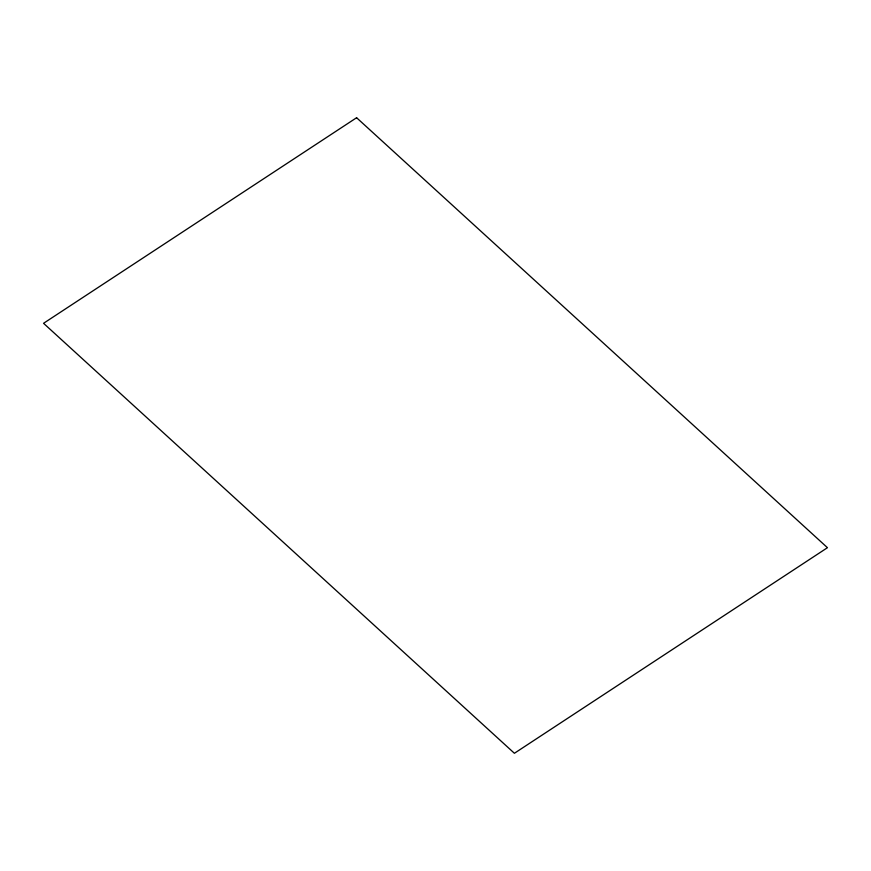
<?xml version="1.0" encoding="UTF-8"?>
<svg xmlns="http://www.w3.org/2000/svg" width="871" height="871" viewBox="0 0 871 871"><rect width="100%" height="100%" fill="white"/><g stroke="black" fill="none" stroke-linecap="round" stroke-linejoin="round"><path stroke-width="1.31" d="M356.598 117.727L43.55 323.304L514.402 753.273L827.45 547.696L356.598 117.727"/></g></svg>
